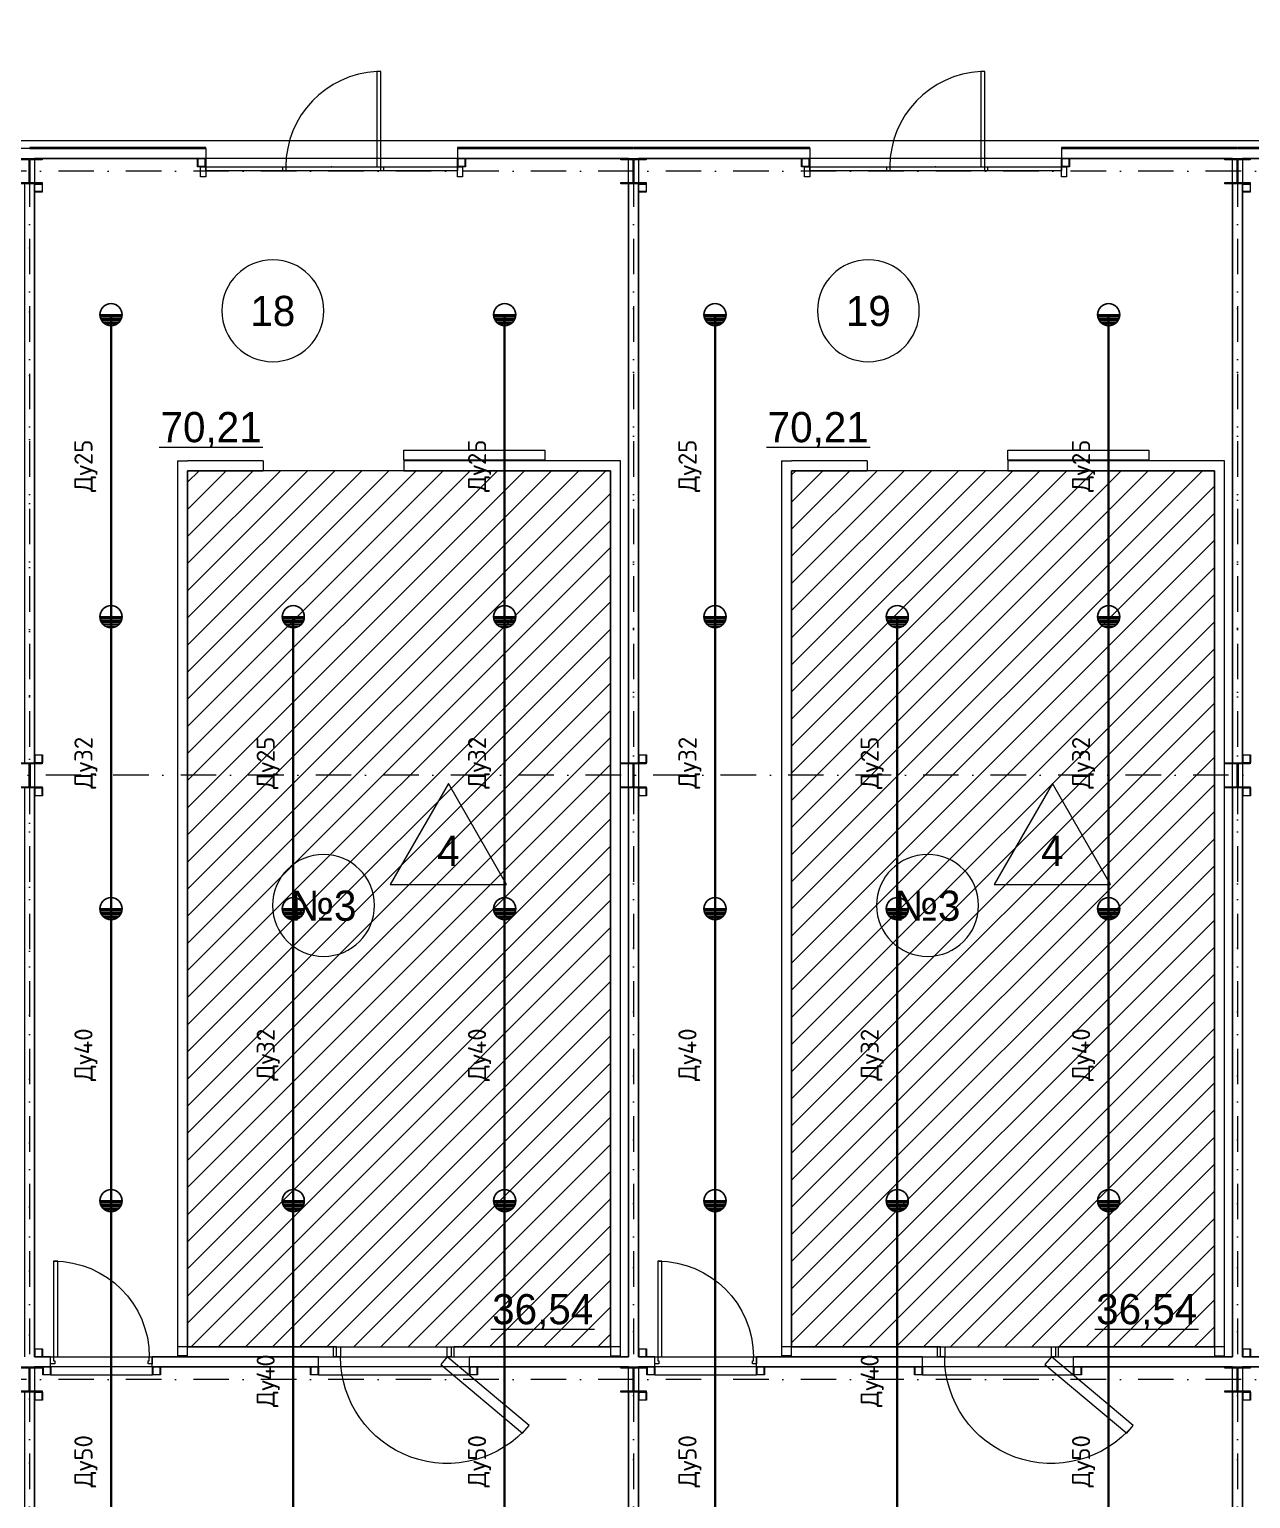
# Model space of a CAD drawing. Header units: millimetres. Extents: x 0 to 2118900, y -20000 to 84100.
# Drawn here: x 477999 to 490130, y 50816 to 65409 of the extents above; entities that cross this region are included whole.
import ezdxf
from ezdxf.enums import TextEntityAlignment as Align

# ---------------------------------------------------------------- set-up
doc = ezdxf.new("R2010")
doc.units = ezdxf.units.MM
for name, pattern in [('Dot & Dashed', [670.277762, 352.777767, -176.388884, 0, -141.111112]), ('Крупный пунктир', [634.99999, 0, -634.99999]), ('Штриховая', [300, 200, -100])]:
    doc.linetypes.add(name, pattern=pattern)
for name, color, linetype, lineweight in [('АР_подоснова', 8, 'Continuous', 13), ('ПТ_В21_расп', 1, 'Continuous', 30), ('ПТ_оросители', 7, 'Continuous', 25), ('ПТ_текст', 7, 'Continuous', 18), ('ПТ_штриховка', 8, 'Continuous', 9)]:
    doc.layers.add(name, color=color, linetype=linetype, lineweight=lineweight)
doc.styles.add('АР_текст_1', font='arial.ttf')
doc.styles.add('ПТ', font='isocpeur.ttf')

# ---------------------------------------------------------------- blocks, each defined once
blk = doc.blocks.new('Разгрузочный тамбур_19_17', base_point=(77625, 38770))
at = {"color": 0, "linetype": 'Continuous', "lineweight": -2}
blk.add_line((77320, 37258), (78350, 37258), dxfattribs=at)
for start, end in [(0, 180), (180, 0)]:
    blk.add_arc((78333, 38614), 506, start, end, dxfattribs=at)
at = {"color": 0, "lineweight": -2, "style": 'АР_текст_1'}
for tag, p in [('ROOM_NUMBER', (78333, 38612)), ('ROOM_AREA', (77835, 37458))]:
    blk.add_attdef(tag, text='', height=300, dxfattribs=at).set_placement(p, align=Align.MIDDLE_CENTER)
blk = doc.blocks.new('Разгрузочный тамбур_18_18', base_point=(71625, 38770))
at = {"color": 0, "linetype": 'Continuous', "lineweight": -2}
blk.add_line((71289, 37258), (72319, 37258), dxfattribs=at)
for start, end in [(0, 180), (180, 0)]:
    blk.add_arc((72417, 38614), 506, start, end, dxfattribs=at)
at = {"color": 0, "lineweight": -2, "style": 'АР_текст_1'}
for tag, p in [('ROOM_NUMBER', (72417, 38612)), ('ROOM_AREA', (71804, 37458))]:
    blk.add_attdef(tag, text='', height=300, dxfattribs=at).set_placement(p, align=Align.MIDDLE_CENTER)
blk = doc.blocks.new('Колонна SHS ГК 270')
at = {"color": 0, "linetype": 'Continuous', "lineweight": -2}
for p, q in [((40, 40), (-40, 40)), ((-40, 40), (-40, -40)), ((-36.4, -36.4), (-36.4, 36.4)), ((-36.4, 36.4), (36.4, 36.4)), ((36.4, 36.4), (36.4, -36.4)), ((40, -40), (40, 40)), ((-40, -40), (40, -40)), ((36.4, -36.4), (-36.4, -36.4))]:
    blk.add_line(p, q, dxfattribs=at)
blk = doc.blocks.new('Труба Квадратного Сечения ГК SHS 27')
at = {"color": 0, "linetype": 'Continuous', "lineweight": -2}
for p, q in [((1250, 40), (0, 40)), ((0, 40), (0, 0)), ((0, 0), (0, -40)), ((2500, 40), (1250, 40)), ((2500, 0), (2500, 40)), ((2500, -40), (2500, 0)), ((0, -40), (1250, -40)), ((1250, -40), (2500, -40))]:
    blk.add_line(p, q, dxfattribs=at)
blk = doc.blocks.new('Труба Квадратного Сечения ГК SHS 27_5')
at = {"color": 0, "linetype": 'Continuous', "lineweight": -2}
for p, q in [((505, 40), (0, 40)), ((0, 40), (0, 0)), ((0, 0), (0, -40)), ((1010, 40), (505, 40)), ((1010, 0), (1010, 40)), ((1010, -40), (1010, 0)), ((0, -40), (505, -40)), ((505, -40), (1010, -40))]:
    blk.add_line(p, q, dxfattribs=at)
blk = doc.blocks.new('Труба Квадратного Сечения ГК SHS 27_6')
at = {"color": 0, "linetype": 'Continuous', "lineweight": -2}
for p, q in [((750, 40), (0, 40)), ((0, 40), (0, 0)), ((0, 0), (0, -40)), ((1500, 40), (750, 40)), ((1500, 0), (1500, 40)), ((1500, -40), (1500, 0)), ((0, -40), (750, -40)), ((750, -40), (1500, -40))]:
    blk.add_line(p, q, dxfattribs=at)
blk = doc.blocks.new('Морозильная камера №3_№3_98', base_point=(73105, 33075))
at = {"color": 0, "linetype": 'Continuous', "lineweight": -2}
for p, q in [((74161, 33919), (73582, 32917)), ((74739, 32917), (74161, 33919)), ((73582, 32917), (74739, 32917)), ((74583, 28498), (75612, 28498))]:
    blk.add_line(p, q, dxfattribs=at)
at = {"color": 0, "linetype": 'Штриховая', "lineweight": -2, "flags": 128}
blk.add_lwpolyline([(71570, 28325), (75770, 28325), (75770, 37025), (71570, 37025)], close=True, dxfattribs=at)
at = {"color": 0, "linetype": 'Continuous', "lineweight": -2}
for start, end in [(0, 180), (180, 0)]:
    blk.add_arc((72921, 32708), 506, start, end, dxfattribs=at)
at = {"color": 0, "lineweight": -2, "style": 'АР_текст_1'}
for tag, p in [('DUMMY_112', (74161, 33251)), ('ROOM_NUMBER', (72921, 32705)), ('ROOM_AREA', (75098, 28698))]:
    blk.add_attdef(tag, text='', height=300, dxfattribs=at).set_placement(p, align=Align.MIDDLE_CENTER)
blk = doc.blocks.new('Морозильная камера №3_№3_99', base_point=(79105, 33075))
at = {"color": 0, "linetype": 'Continuous', "lineweight": -2}
for p, q in [((80161, 33919), (79582, 32917)), ((80739, 32917), (80161, 33919)), ((79582, 32917), (80739, 32917)), ((80583, 28498), (81612, 28498))]:
    blk.add_line(p, q, dxfattribs=at)
at = {"color": 0, "linetype": 'Штриховая', "lineweight": -2, "flags": 128}
blk.add_lwpolyline([(77570, 28325), (81770, 28325), (81770, 37025), (77570, 37025)], close=True, dxfattribs=at)
at = {"color": 0, "linetype": 'Continuous', "lineweight": -2}
for start, end in [(0, 180), (180, 0)]:
    blk.add_arc((78921, 32708), 506, start, end, dxfattribs=at)
at = {"color": 0, "lineweight": -2, "style": 'АР_текст_1'}
for tag, p in [('DUMMY_112', (80161, 33251)), ('ROOM_NUMBER', (78921, 32705)), ('ROOM_AREA', (81098, 28698))]:
    blk.add_attdef(tag, text='', height=300, dxfattribs=at).set_placement(p, align=Align.MIDDLE_CENTER)
blk = doc.blocks.new('Перекрытие_1100', base_point=(-300, -300))
at = {"color": 0, "linetype": 'Continuous', "lineweight": -2, "flags": 128}
blk.add_lwpolyline([(-300, -300), (98301, -300), (98301, 40301), (-300, 40301)], close=True, dxfattribs=at)
blk = doc.blocks.new('Перекрытие_580', base_point=(3875, 43275))
at = {"color": 0, "linetype": 'Continuous', "lineweight": -2, "flags": 128}
blk.add_lwpolyline([(3875, 43275), (94125, 43275), (94125, 40301), (3875, 40301)], close=True, dxfattribs=at)
blk = doc.blocks.new('Однопольная Дверь 27_3')
at = {"color": 0, "linetype": 'Continuous', "lineweight": -2}
for p, q in [((435, 0), (435, 950)), ((435, 950), (475, 950)), ((475, 950), (475, 0)), ((-475, 0), (-505, 0)), ((-505, 0), (-505, -70)), ((-505, -70), (-505, 0)), ((-505, -70), (-505, 0)), ((-475, -40), (-475, 0)), ((475, 0), (435, 0)), ((505, 0), (475, 0)), ((475, 0), (475, -40)), ((505, -70), (505, 0)), ((505, -70), (505, 0)), ((505, -70), (505, 0)), ((-505, -70), (-465, -70)), ((-505, -100), (-505, -70)), ((-465, -40), (-475, -40)), ((-465, -70), (-465, -40)), ((475, -40), (465, -40)), ((465, -40), (465, -70)), ((465, -70), (505, -70)), ((505, -100), (505, -70))]:
    blk.add_line(p, q, dxfattribs=at)
blk.add_arc((475, 0), 950, 90, 180, dxfattribs=at)
blk = doc.blocks.new('Простой Проем Двери')
at = {"color": 0, "linetype": 'Continuous', "lineweight": -2}
for p, q in [((-750, 0), (-750, -100)), ((750, 0), (750, -100))]:
    blk.add_line(p, q, dxfattribs=at)
blk = doc.blocks.new('Стена_109', base_point=(98125, 28125))
at = {"color": 0, "linetype": 'Continuous', "lineweight": -2}
for p, q in [((70210, 28155), (70210, 28225)), ((71220, 28155), (71220, 28225)), ((72870, 28125), (72870, 28225)), ((74370, 28125), (74370, 28225)), ((76211, 28155), (76211, 28225)), ((77221, 28155), (77221, 28225)), ((78871, 28125), (78871, 28225)), ((80371, 28125), (80371, 28225)), ((70210, 28125), (70210, 28155)), ((71220, 28125), (71220, 28155)), ((76211, 28125), (76211, 28155)), ((77221, 28125), (77221, 28155))]:
    blk.add_line(p, q, dxfattribs=at)
at = {"color": 0, "linetype": 'Continuous', "lineweight": -2, "flags": 128}
for points in [[(70210, 28225), (70050, 28225)], [(72870, 28225), (71220, 28225)], [(75950, 28225), (74370, 28225)], [(76211, 28225), (76050, 28225)], [(78871, 28225), (77221, 28225)], [(81950, 28225), (80371, 28225)], [(82211, 28225), (82050, 28225)], [(68370, 28125), (70210, 28125)], [(71220, 28125), (72870, 28125)], [(74370, 28125), (76211, 28125)], [(77221, 28125), (78871, 28125)], [(80371, 28125), (82211, 28125)]]:
    blk.add_lwpolyline(points, dxfattribs=at)
at = {"color": 0, "linetype": 'Continuous', "lineweight": -2, "xscale": -1, "zscale": 1000}
for p in [(70715, 28225), (76716, 28225)]:
    blk.add_blockref('Однопольная Дверь 27_3', p, dxfattribs=at)
at = {"color": 0, "linetype": 'Continuous', "lineweight": -2, "zscale": 1000, "rotation": 180}
for p in [(73620, 28125), (79621, 28125)]:
    blk.add_blockref('Простой Проем Двери', p, dxfattribs=at)
blk = doc.blocks.new('Стена_112', base_point=(82000, 22125))
at = {"color": 0, "linetype": 'Continuous', "lineweight": -2, "flags": 128}
for points in [[(82050, 27875), (81950, 27875)], [(81950, 27875), (81950, 24275)], [(82050, 24275), (82050, 27875)], [(81950, 24175), (81950, 22125)], [(82050, 22125), (82050, 24175)], [(81950, 22125), (82050, 22125)]]:
    blk.add_lwpolyline(points, dxfattribs=at)
blk = doc.blocks.new('Стена_122', base_point=(77470, 37125))
at = {"color": 0, "linetype": 'Continuous', "lineweight": -2}
for p, q in [((77470, 28235), (77470, 28225)), ((77470, 28225), (77570, 28225)), ((77570, 28225), (77570, 28235))]:
    blk.add_line(p, q, dxfattribs=at)
at = {"color": 0, "linetype": 'Continuous', "lineweight": -2, "flags": 128}
for points in [[(77470, 37125), (77570, 37125)], [(77470, 37125), (77470, 28235)], [(77570, 28235), (77570, 37025)], [(77570, 28235), (77470, 28235)]]:
    blk.add_lwpolyline(points, dxfattribs=at)
blk = doc.blocks.new('Стена_123', base_point=(81870, 28225))
at = {"color": 0, "linetype": 'Continuous', "lineweight": -2}
for p, q in [((81770, 28235), (81770, 28225)), ((81770, 28225), (81870, 28225)), ((81870, 28225), (81870, 28235))]:
    blk.add_line(p, q, dxfattribs=at)
at = {"color": 0, "linetype": 'Continuous', "lineweight": -2, "flags": 128}
for points in [[(81870, 37125), (81770, 37125)], [(81870, 28235), (81870, 37125)], [(81770, 37025), (81770, 28235)], [(81770, 28235), (81870, 28235)]]:
    blk.add_lwpolyline(points, dxfattribs=at)
blk = doc.blocks.new('Стена_124', base_point=(70000, 22125))
at = {"color": 0, "linetype": 'Continuous', "lineweight": -2, "flags": 128}
for points in [[(70050, 27875), (69950, 27875)], [(69950, 27875), (69950, 24275)], [(70050, 24275), (70050, 27875)], [(69950, 24175), (69950, 22125)], [(70050, 22125), (70050, 24175)], [(69950, 22125), (70050, 22125)]]:
    blk.add_lwpolyline(points, dxfattribs=at)
blk = doc.blocks.new('Стена_125', base_point=(71470, 37125))
at = {"color": 0, "linetype": 'Continuous', "lineweight": -2}
for p, q in [((71470, 28235), (71470, 28225)), ((71470, 28225), (71570, 28225)), ((71570, 28225), (71570, 28235))]:
    blk.add_line(p, q, dxfattribs=at)
at = {"color": 0, "linetype": 'Continuous', "lineweight": -2, "flags": 128}
for points in [[(71470, 37125), (71570, 37125)], [(71470, 37125), (71470, 28235)], [(71570, 28235), (71570, 37025)], [(71570, 28235), (71470, 28235)]]:
    blk.add_lwpolyline(points, dxfattribs=at)
blk = doc.blocks.new('Стена_126', base_point=(75870, 28225))
at = {"color": 0, "linetype": 'Continuous', "lineweight": -2}
for p, q in [((75770, 28235), (75770, 28225)), ((75770, 28225), (75870, 28225)), ((75870, 28225), (75870, 28235))]:
    blk.add_line(p, q, dxfattribs=at)
at = {"color": 0, "linetype": 'Continuous', "lineweight": -2, "flags": 128}
for points in [[(75870, 37125), (75770, 37125)], [(75870, 28235), (75870, 37125)], [(75770, 37025), (75770, 28235)], [(75770, 28235), (75870, 28235)]]:
    blk.add_lwpolyline(points, dxfattribs=at)
blk = doc.blocks.new('Стена_137', base_point=(76000, 22125))
at = {"color": 0, "linetype": 'Continuous', "lineweight": -2, "flags": 128}
for points in [[(76050, 27875), (75950, 27875)], [(75950, 27875), (75950, 24275)], [(76050, 24275), (76050, 27875)], [(75950, 24175), (75950, 22125)], [(76050, 22125), (76050, 24175)], [(75950, 22125), (76050, 22125)]]:
    blk.add_lwpolyline(points, dxfattribs=at)
blk = doc.blocks.new('Стена_214', base_point=(83750, 40225))
at = {"color": 0, "linetype": 'Continuous', "lineweight": -2, "flags": 128}
for points in [[(83750, 40235), (82003, 40235)], [(82003, 40235), (82003, 40225)], [(82003, 40225), (83750, 40225)], [(83750, 40225), (83750, 40235)]]:
    blk.add_lwpolyline(points, dxfattribs=at)
blk = doc.blocks.new('Стена_216', base_point=(77750, 40225))
at = {"color": 0, "linetype": 'Continuous', "lineweight": -2, "flags": 128}
for points in [[(77750, 40235), (76003, 40235)], [(76003, 40235), (76003, 40225)], [(76003, 40225), (77750, 40225)], [(77750, 40225), (77750, 40235)]]:
    blk.add_lwpolyline(points, dxfattribs=at)
blk = doc.blocks.new('Стена_217', base_point=(77750, 40225))
at = {"color": 0, "linetype": 'Continuous', "lineweight": -2, "flags": 128}
for points in [[(77750, 40235), (76003, 40235)], [(76003, 40235), (76003, 40225)], [(76003, 40225), (77750, 40225)], [(77750, 40225), (77750, 40235)]]:
    blk.add_lwpolyline(points, dxfattribs=at)
blk = doc.blocks.new('Стена_218', base_point=(80250, 40225))
at = {"color": 0, "linetype": 'Continuous', "lineweight": -2, "flags": 128}
for points in [[(81997, 40235), (80250, 40235)], [(80250, 40235), (80250, 40225)], [(80250, 40225), (81997, 40225)], [(81997, 40225), (81997, 40235)]]:
    blk.add_lwpolyline(points, dxfattribs=at)
blk = doc.blocks.new('Стена_219', base_point=(80250, 40225))
at = {"color": 0, "linetype": 'Continuous', "lineweight": -2, "flags": 128}
for points in [[(81997, 40235), (80250, 40235)], [(80250, 40235), (80250, 40225)], [(80250, 40225), (81997, 40225)], [(81997, 40225), (81997, 40235)]]:
    blk.add_lwpolyline(points, dxfattribs=at)
blk = doc.blocks.new('Стена_2200', base_point=(71750, 40225))
at = {"color": 0, "linetype": 'Continuous', "lineweight": -2, "flags": 128}
for points in [[(71750, 40235), (70003, 40235)], [(70003, 40235), (70003, 40225)], [(70003, 40225), (71750, 40225)], [(71750, 40225), (71750, 40235)]]:
    blk.add_lwpolyline(points, dxfattribs=at)
blk = doc.blocks.new('Стена_221', base_point=(71750, 40225))
at = {"color": 0, "linetype": 'Continuous', "lineweight": -2, "flags": 128}
for points in [[(71750, 40235), (70003, 40235)], [(70003, 40235), (70003, 40225)], [(70003, 40225), (71750, 40225)], [(71750, 40225), (71750, 40235)]]:
    blk.add_lwpolyline(points, dxfattribs=at)
blk = doc.blocks.new('Стена_222', base_point=(74250, 40225))
at = {"color": 0, "linetype": 'Continuous', "lineweight": -2, "flags": 128}
for points in [[(75997, 40235), (74250, 40235)], [(74250, 40235), (74250, 40225)], [(74250, 40225), (75997, 40225)], [(75997, 40225), (75997, 40235)]]:
    blk.add_lwpolyline(points, dxfattribs=at)
blk = doc.blocks.new('Стена_223', base_point=(74250, 40225))
at = {"color": 0, "linetype": 'Continuous', "lineweight": -2, "flags": 128}
for points in [[(75997, 40235), (74250, 40235)], [(74250, 40235), (74250, 40225)], [(74250, 40225), (75997, 40225)], [(75997, 40225), (75997, 40235)]]:
    blk.add_lwpolyline(points, dxfattribs=at)
blk = doc.blocks.new('Наружная Раздвижная Дверь 27')
at = {"color": 0, "linetype": 'Continuous', "lineweight": -2}
for p, q in [((-700, 0), (-700, -100)), ((700, 105), (2100, 105)), ((700, 5), (700, 105)), ((2100, 5), (700, 5)), ((700, 0), (700, -100)), ((2100, 105), (2100, 5))]:
    blk.add_line(p, q, dxfattribs=at)
blk = doc.blocks.new('Стена_274', base_point=(81870, 37125))
at = {"color": 0, "linetype": 'Continuous', "lineweight": -2}
for p, q in [((78320, 37125), (78320, 37025)), ((79720, 37125), (79720, 37025))]:
    blk.add_line(p, q, dxfattribs=at)
at = {"color": 0, "linetype": 'Continuous', "lineweight": -2, "flags": 128}
for points in [[(78320, 37125), (77570, 37125)], [(81770, 37125), (79720, 37125)], [(77570, 37025), (78320, 37025)], [(79720, 37025), (81770, 37025)]]:
    blk.add_lwpolyline(points, dxfattribs=at)
at = {"color": 0, "linetype": 'Continuous', "lineweight": -2, "zscale": 1000}
blk.add_blockref('Наружная Раздвижная Дверь 27', (79020, 37125), dxfattribs=at)
blk = doc.blocks.new('Стена_275', base_point=(75870, 37125))
at = {"color": 0, "linetype": 'Continuous', "lineweight": -2}
for p, q in [((72320, 37125), (72320, 37025)), ((73720, 37125), (73720, 37025))]:
    blk.add_line(p, q, dxfattribs=at)
at = {"color": 0, "linetype": 'Continuous', "lineweight": -2, "flags": 128}
for points in [[(72320, 37125), (71570, 37125)], [(75770, 37125), (73720, 37125)], [(71570, 37025), (72320, 37025)], [(73720, 37025), (75770, 37025)]]:
    blk.add_lwpolyline(points, dxfattribs=at)
at = {"color": 0, "linetype": 'Continuous', "lineweight": -2, "zscale": 1000}
blk.add_blockref('Наружная Раздвижная Дверь 27', (73020, 37125), dxfattribs=at)
blk = doc.blocks.new('Однопольная Дверь 27_4')
at = {"color": 0, "linetype": 'Continuous', "lineweight": -2}
for p, q in [((466, 77), (1278, 758)), ((1278, 758), (1342, 681)), ((1342, 681), (530, 0)), ((-570, 0), (-600, 0)), ((-600, 0), (-600, -100)), ((-600, 0), (-600, -100)), ((-600, 0), (-600, -100)), ((-530, 0), (-570, 0)), ((-570, 0), (-570, -100)), ((-530, -100), (-530, 0)), ((530, 0), (466, 77)), ((570, 0), (530, 0)), ((530, 0), (530, -100)), ((570, 0), (600, 0)), ((570, -100), (570, 0)), ((600, 0), (600, -100)), ((600, 0), (600, -100)), ((600, 0), (600, -100)), ((-570, -100), (-600, -100)), ((-570, -100), (-530, -100)), ((530, -100), (570, -100)), ((570, -100), (600, -100))]:
    blk.add_line(p, q, dxfattribs=at)
blk.add_arc((530, 0), 1060, 40, 180, dxfattribs=at)
blk = doc.blocks.new('Стена_283', base_point=(71470, 28225))
at = {"color": 0, "linetype": 'Continuous', "lineweight": -2}
for p, q in [((73020, 28225), (73020, 28325)), ((74220, 28225), (74220, 28325))]:
    blk.add_line(p, q, dxfattribs=at)
at = {"color": 0, "linetype": 'Continuous', "lineweight": -2, "flags": 128}
for points in [[(73020, 28325), (71470, 28325)], [(71470, 28325), (71470, 28225)], [(75870, 28325), (74220, 28325)], [(75870, 28225), (75870, 28325)], [(71470, 28225), (73020, 28225)], [(74220, 28225), (75870, 28225)]]:
    blk.add_lwpolyline(points, dxfattribs=at)
at = {"color": 0, "linetype": 'Continuous', "lineweight": -2, "xscale": -0.9999999999999999, "zscale": 1000, "rotation": 180.0000009037798}
blk.add_blockref('Однопольная Дверь 27_4', (73620, 28225), dxfattribs=at)
blk = doc.blocks.new('Стена_287', base_point=(77470, 28225))
at = {"color": 0, "linetype": 'Continuous', "lineweight": -2}
for p, q in [((79021, 28225), (79021, 28325)), ((80221, 28225), (80221, 28325))]:
    blk.add_line(p, q, dxfattribs=at)
at = {"color": 0, "linetype": 'Continuous', "lineweight": -2, "flags": 128}
for points in [[(79021, 28325), (77470, 28325)], [(77470, 28325), (77470, 28225)], [(81870, 28325), (80221, 28325)], [(81870, 28225), (81870, 28325)], [(77470, 28225), (79021, 28225)], [(80221, 28225), (81870, 28225)]]:
    blk.add_lwpolyline(points, dxfattribs=at)
at = {"color": 0, "linetype": 'Continuous', "lineweight": -2, "xscale": -0.9999999999999999, "zscale": 1000, "rotation": 180.0000009037798}
blk.add_blockref('Однопольная Дверь 27_4', (79621, 28225), dxfattribs=at)
blk = doc.blocks.new('Стена_361', base_point=(83750, 40225))
at = {"color": 0, "linetype": 'Continuous', "lineweight": -2, "flags": 128}
for points in [[(83750, 40235), (82003, 40235)], [(82003, 40235), (82003, 40225)], [(82003, 40225), (83750, 40225)], [(83750, 40225), (83750, 40235)]]:
    blk.add_lwpolyline(points, dxfattribs=at)
blk = doc.blocks.new('Стена_363', base_point=(82000, 34125))
at = {"color": 0, "linetype": 'Continuous', "lineweight": -2, "flags": 128}
for points in [[(82050, 39875), (81950, 39875)], [(81950, 39875), (81950, 34125)], [(82050, 34125), (82050, 39875)], [(81950, 34125), (82050, 34125)]]:
    blk.add_lwpolyline(points, dxfattribs=at)
blk = doc.blocks.new('Стена_371', base_point=(76000, 34125))
at = {"color": 0, "linetype": 'Continuous', "lineweight": -2, "flags": 128}
for points in [[(76050, 39875), (75950, 39875)], [(75950, 39875), (75950, 34125)], [(76050, 34125), (76050, 39875)], [(75950, 34125), (76050, 34125)]]:
    blk.add_lwpolyline(points, dxfattribs=at)
blk = doc.blocks.new('Стена_374', base_point=(70000, 34125))
at = {"color": 0, "linetype": 'Continuous', "lineweight": -2, "flags": 128}
for points in [[(70050, 39875), (69950, 39875)], [(69950, 39875), (69950, 34125)], [(70050, 34125), (70050, 39875)], [(69950, 34125), (70050, 34125)]]:
    blk.add_lwpolyline(points, dxfattribs=at)
blk = doc.blocks.new('Стена_375', base_point=(82000, 28125))
at = {"color": 0, "linetype": 'Continuous', "lineweight": -2, "flags": 128}
for points in [[(82050, 33875), (81950, 33875)], [(81950, 33875), (81950, 28225)], [(82050, 28225), (82050, 33875)]]:
    blk.add_lwpolyline(points, dxfattribs=at)
blk = doc.blocks.new('Стена_381', base_point=(76000, 28125))
at = {"color": 0, "linetype": 'Continuous', "lineweight": -2, "flags": 128}
for points in [[(76050, 33875), (75950, 33875)], [(75950, 33875), (75950, 28225)], [(76050, 28225), (76050, 33875)]]:
    blk.add_lwpolyline(points, dxfattribs=at)
blk = doc.blocks.new('Стена_384', base_point=(70000, 28125))
at = {"color": 0, "linetype": 'Continuous', "lineweight": -2, "flags": 128}
for points in [[(70050, 33875), (69950, 33875)], [(69950, 33875), (69950, 28225)], [(70050, 28225), (70050, 33875)]]:
    blk.add_lwpolyline(points, dxfattribs=at)
blk = doc.blocks.new('Колонна Универсальная 27')
at = {"color": 0, "linetype": 'Continuous', "lineweight": -2}
for p, q in [((125, 125), (-125, 125)), ((-125, 125), (-125, 113)), ((-125, 113), (-4, 113)), ((-4, 113), (-4, -113)), ((4, -113), (4, 113)), ((4, 113), (125, 113)), ((125, 113), (125, 125)), ((-4, -113), (-125, -113)), ((-125, -113), (-125, -125)), ((-125, -125), (125, -125)), ((125, -113), (4, -113)), ((125, -125), (125, -113))]:
    blk.add_line(p, q, dxfattribs=at)
blk = doc.blocks.new('Двутавp К 26020-83 27_2')
at = {"color": 0, "linetype": 'Крупный пунктир', "lineweight": -2}
blk.add_line((0, 0), (17750, 0), dxfattribs=at)
blk = doc.blocks.new('Двутавp К 26020-83 27_4')
at = {"color": 0, "linetype": 'Крупный пунктир', "lineweight": -2}
blk.add_line((0, 0), (39750, 0), dxfattribs=at)
blk = doc.blocks.new('Ворота Гаражные Раздвижные Вертикальные 27')
at = {"color": 0, "linetype": 'Continuous', "lineweight": -2}
for p, q in [((-1250, 180), (-1250, 80)), ((1250, 180), (1250, 80)), ((-1250, 0), (-1300, 0)), ((-1300, 0), (-1300, -100)), ((1250, 0), (-1250, 0)), ((-1250, 0), (-1250, -40)), ((-1250, -100), (-1250, 0)), ((1250, -40), (1250, 0)), ((1300, 0), (1250, 0)), ((1250, 0), (1250, -100)), ((1300, -100), (1300, 0)), ((-1300, -100), (-1250, -100)), ((-1250, -40), (1250, -40)), ((1250, -100), (1300, -100))]:
    blk.add_line(p, q, dxfattribs=at)
blk.add_point((0, 0), dxfattribs=at)
blk.add_point((0, 0), dxfattribs=at)
blk.add_point((0, 0), dxfattribs=at)
blk.add_point((0, 0), dxfattribs=at)
blk = doc.blocks.new('Стена_416', base_point=(-125, 40125))
at = {"color": 0, "linetype": 'Continuous', "lineweight": -2}
for p, q in [((71750, 40225), (71750, 40125)), ((74250, 40225), (74250, 40125)), ((77750, 40225), (77750, 40125)), ((80250, 40225), (80250, 40125))]:
    blk.add_line(p, q, dxfattribs=at)
at = {"color": 0, "linetype": 'Continuous', "lineweight": -2, "flags": 128}
for points in [[(71750, 40225), (68250, 40225)], [(77750, 40225), (74250, 40225)], [(83750, 40225), (80250, 40225)], [(68300, 40125), (71700, 40125)], [(74300, 40125), (77700, 40125)], [(80300, 40125), (83700, 40125)]]:
    blk.add_lwpolyline(points, dxfattribs=at)
at = {"color": 0, "linetype": 'Continuous', "lineweight": -2}
for p in [(73000, 40045), (73000, 40045), (79000, 40045), (79000, 40045)]:
    blk.add_point(p, dxfattribs=at)
at = {"color": 0, "linetype": 'Continuous', "lineweight": -2, "xscale": -1, "zscale": 1000}
for p in [(73000, 40045), (79000, 40045)]:
    blk.add_blockref('Ворота Гаражные Раздвижные Вертикальные 27', p, dxfattribs=at)
blk = doc.blocks.new('Стандартный Маркер Сетки_40')
at = {"color": 0, "linetype": 'Dot & Dashed', "lineweight": -2}
for q in [(55187, 0), (0, 0)]:
    blk.add_line((0, 0), q, dxfattribs=at)
at = {"color": 0, "lineweight": -2, "style": 'АР_текст_1'}
blk.add_attdef('AC_MarkerText_1', text='', height=300, rotation=90, dxfattribs=at).set_placement((55368, -69), align=Align.TOP_CENTER)
blk = doc.blocks.new('AR_F1')
at = {"layer": 'АР_подоснова', "linetype": 'Continuous'}
for p, q in [((73490, 40989), (73450, 40989)), ((73450, 40989), (73450, 40043)), ((73490, 40043), (73490, 40989)), ((79490, 40989), (79450, 40989)), ((79450, 40989), (79450, 40043)), ((79490, 40043), (79490, 40989)), ((72518, 40045), (72546, 40045)), ((72518, 40005), (72518, 40045)), ((72546, 40005), (72518, 40005)), ((72546, 40045), (72546, 40005)), ((73450, 40043), (73490, 40043)), ((73490, 40045), (73518, 40045)), ((73490, 40005), (73490, 40045)), ((73518, 40005), (73490, 40005)), ((73518, 40045), (73518, 40005)), ((78518, 40045), (78546, 40045)), ((78518, 40005), (78518, 40045)), ((78546, 40005), (78518, 40005)), ((78546, 40045), (78546, 40005)), ((79450, 40043), (79490, 40043)), ((79490, 40045), (79518, 40045)), ((79490, 40005), (79490, 40045)), ((79518, 40005), (79490, 40005)), ((79518, 40045), (79518, 40005))]:
    blk.add_line(p, q, dxfattribs=at)
at = {"layer": 'АР_подоснова', "linetype": 'Dot & Dashed'}
for p, q in [((98125, 40000), (-4800, 40000)), ((98000, 34000), (-4800, 34000)), ((98125, 28000), (-4800, 28000))]:
    blk.add_line(p, q, dxfattribs=at)
at = {"layer": 'АР_подоснова', "linetype": 'Continuous', "flags": 128}
for points in [[(70050, 28225), (71470, 28225), (75870, 28225), (75950, 28225), (75950, 40125), (70050, 40125)], [(77470, 28225), (81870, 28225), (81950, 28225), (81950, 40125), (76050, 40125), (76050, 28225)], [(82050, 28225), (83470, 28225), (87870, 28225), (87950, 28225), (87950, 40125), (82050, 40125)], [(71570, 28325), (75770, 28325), (75770, 37025), (71570, 37025)], [(77570, 28325), (81770, 28325), (81770, 37025), (77570, 37025)], [(75950, 24275), (75950, 28125), (70050, 28125), (70050, 24275)], [(76050, 28125), (76050, 24275), (81950, 24275), (81950, 28125)], [(87950, 28125), (82050, 28125), (82050, 24275), (87950, 24275)]]:
    blk.add_lwpolyline(points, close=True, dxfattribs=at)
at = {"layer": 'АР_подоснова', "linetype": 'Continuous'}
for centre in [(73495, 40041), (79495, 40041)]:
    blk.add_arc(centre, 949, 92.6952, 179.7847, dxfattribs=at)
for name, p in [('Перекрытие_580', (3875, 43275)), ('Перекрытие_1100', (-300, -300))]:
    blk.add_blockref(name, p, dxfattribs=at)
at = {"layer": 'АР_подоснова'}
for name, p in [('Стена_416', (-125, 40125)), ('Стена_2200', (71750, 40225)), ('Стена_221', (71750, 40225)), ('Стена_222', (74250, 40225)), ('Стена_223', (74250, 40225)), ('Стена_216', (77750, 40225)), ('Стена_217', (77750, 40225)), ('Стена_218', (80250, 40225)), ('Стена_219', (80250, 40225)), ('Стена_214', (83750, 40225)), ('Стена_361', (83750, 40225)), ('Стена_374', (70000, 34125)), ('Стена_371', (76000, 34125)), ('Стена_363', (82000, 34125)), ('Стена_275', (75870, 37125)), ('Стена_274', (81870, 37125)), ('Стена_125', (71470, 37125)), ('Стена_126', (75870, 28225)), ('Стена_122', (77470, 37125)), ('Стена_123', (81870, 28225)), ('Стена_384', (70000, 28125)), ('Стена_381', (76000, 28125)), ('Стена_375', (82000, 28125)), ('Стена_109', (98125, 28125)), ('Стена_283', (71470, 28225)), ('Стена_287', (77470, 28225)), ('Стена_124', (70000, 22125)), ('Стена_137', (76000, 22125)), ('Стена_112', (82000, 22125))]:
    blk.add_blockref(name, p, dxfattribs=at)
at = {"layer": 'АР_подоснова', "linetype": 'Continuous', "zscale": 1000}
for name, p, rotation in [('Стандартный Маркер Сетки_40', (70000, 40000), 270), ('Стандартный Маркер Сетки_40', (76000, 40000), 270), ('Стандартный Маркер Сетки_40', (82000, 40000), 270), ('Двутавp К 26020-83 27_4', (70000, 39875), 270), ('Колонна SHS ГК 270', (70090, 39835), 180), ('Двутавp К 26020-83 27_2', (76000, 22125), 90), ('Колонна SHS ГК 270', (76090, 39835), 180), ('Двутавp К 26020-83 27_2', (82000, 22125), 90), ('Колонна SHS ГК 270', (82090, 39835), 180), ('Труба Квадратного Сечения ГК SHS 27_6', (74370, 28085), 180), ('Труба Квадратного Сечения ГК SHS 27_6', (80371, 28085), 180)]:
    blk.add_blockref(name, p, dxfattribs=dict(at, rotation=rotation))
at = {"layer": 'АР_подоснова', "linetype": 'Continuous', "xscale": -1, "zscale": 1000}
for name, p in [('Колонна Универсальная 27', (70000, 40000)), ('Колонна SHS ГК 270', (71710, 40085)), ('Колонна SHS ГК 270', (74290, 40085)), ('Колонна Универсальная 27', (76000, 40000)), ('Колонна SHS ГК 270', (77710, 40085)), ('Колонна SHS ГК 270', (80290, 40085)), ('Колонна Универсальная 27', (82000, 40000)), ('Колонна SHS ГК 270', (70090, 34165)), ('Колонна SHS ГК 270', (76090, 34165)), ('Колонна SHS ГК 270', (82090, 34165)), ('Колонна Универсальная 27', (70001, 34000)), ('Колонна Универсальная 27', (76000, 34000)), ('Колонна Универсальная 27', (82001, 34000)), ('Колонна SHS ГК 270', (70090, 33835)), ('Колонна SHS ГК 270', (76090, 33835)), ('Колонна SHS ГК 270', (82090, 33835)), ('Колонна SHS ГК 270', (70090, 28265)), ('Колонна SHS ГК 270', (76090, 28265)), ('Колонна SHS ГК 270', (82090, 28265)), ('Колонна Универсальная 27', (70000, 28000)), ('Колонна SHS ГК 270', (70171, 28085)), ('Колонна SHS ГК 270', (71261, 28085)), ('Колонна Универсальная 27', (76000, 28000)), ('Колонна SHS ГК 270', (76171, 28085)), ('Колонна SHS ГК 270', (77261, 28085)), ('Колонна Универсальная 27', (82000, 28000)), ('Колонна SHS ГК 270', (70090, 27835)), ('Колонна SHS ГК 270', (76090, 27835)), ('Колонна SHS ГК 270', (82090, 27835))]:
    blk.add_blockref(name, p, dxfattribs=at)
at = {"layer": 'АР_подоснова', "linetype": 'Continuous', "zscale": 1000}
for name, p in [('Труба Квадратного Сечения ГК SHS 27', (71750, 40085)), ('Труба Квадратного Сечения ГК SHS 27', (77750, 40085)), ('Труба Квадратного Сечения ГК SHS 27_5', (70211, 28085)), ('Труба Квадратного Сечения ГК SHS 27_5', (76211, 28085))]:
    blk.add_blockref(name, p, dxfattribs=at)
at = {"layer": 'АР_подоснова', "linetype": 'Continuous'}
ref = blk.add_blockref('Разгрузочный тамбур_18_18', (71625, 38770), dxfattribs=at)
ref.add_attrib('ROOM_NUMBER', '18', dxfattribs={"layer": '0', "color": 0, "lineweight": 9, "height": 300}).set_placement((72417, 38612), align=Align.MIDDLE_CENTER)
ref.add_attrib('ROOM_AREA', '70,21', dxfattribs={"layer": '0', "color": 0, "lineweight": 9, "height": 300}).set_placement((71804, 37458), align=Align.MIDDLE_CENTER)
ref = blk.add_blockref('Разгрузочный тамбур_19_17', (77625, 38770), dxfattribs=at)
ref.add_attrib('ROOM_NUMBER', '19', dxfattribs={"layer": '0', "color": 0, "lineweight": 9, "height": 300}).set_placement((78333, 38612), align=Align.MIDDLE_CENTER)
ref.add_attrib('ROOM_AREA', '70,21', dxfattribs={"layer": '0', "color": 0, "lineweight": 9, "height": 300}).set_placement((77835, 37458), align=Align.MIDDLE_CENTER)
ref = blk.add_blockref('Морозильная камера №3_№3_98', (73105, 33075), dxfattribs=at)
ref.add_attrib('ROOM_NUMBER', '№3', dxfattribs={"layer": '0', "color": 0, "lineweight": 9, "height": 300}).set_placement((72921, 32705), align=Align.MIDDLE_CENTER)
ref.add_attrib('ROOM_AREA', '36,54', dxfattribs={"layer": '0', "color": 0, "lineweight": 9, "height": 300}).set_placement((75098, 28698), align=Align.MIDDLE_CENTER)
ref.add_attrib('DUMMY_112', '4', dxfattribs={"layer": '0', "color": 0, "lineweight": 9, "height": 300}).set_placement((74161, 33251), align=Align.MIDDLE_CENTER)
ref = blk.add_blockref('Морозильная камера №3_№3_99', (79105, 33075), dxfattribs=at)
ref.add_attrib('ROOM_NUMBER', '№3', dxfattribs={"layer": '0', "color": 0, "lineweight": 9, "height": 300}).set_placement((78921, 32705), align=Align.MIDDLE_CENTER)
ref.add_attrib('ROOM_AREA', '36,54', dxfattribs={"layer": '0', "color": 0, "lineweight": 9, "height": 300}).set_placement((81098, 28698), align=Align.MIDDLE_CENTER)
ref.add_attrib('DUMMY_112', '4', dxfattribs={"layer": '0', "color": 0, "lineweight": 9, "height": 300}).set_placement((80161, 33251), align=Align.MIDDLE_CENTER)
at = {"layer": 'АР_подоснова', "linetype": 'Continuous', "xscale": -1, "zscale": 1000, "rotation": 180}
for p in [(72830, 28085), (74410, 28085), (78831, 28085), (80411, 28085)]:
    blk.add_blockref('Колонна SHS ГК 270', p, dxfattribs=at)
blk = doc.blocks.new('SPR_DN')
for p, q in [((-1.1, 0), (1.1, 0)), ((-1.08, -0.18), (1.08, -0.18)), ((-1.04, -0.37), (1.04, -0.37)), ((-0.95, -0.55), (0.95, -0.55)), ((-0.82, -0.73), (0.82, -0.73)), ((-0.61, -0.92), (0.61, -0.92))]:
    blk.add_line(p, q)
blk.add_circle((0, 0), 1.1)

msp = doc.modelspace()

# ---------------------------------------------------------------- hatches: boundary and pattern name
at = {"layer": 'ПТ_штриховка'}
h = msp.add_hatch(dxfattribs=at)
h.set_pattern_fill('ANSI31', color=8, scale=60)
h.paths.add_polyline_path([(479570, 52325), (483770, 52325), (483770, 61025), (479570, 61025)])
h = msp.add_hatch(dxfattribs=at)
h.set_pattern_fill('ANSI31', color=8, scale=60)
h.paths.add_polyline_path([(485570, 52325), (489770, 52325), (489770, 61025), (485570, 61025)])

# ---------------------------------------------------------------- linework, layer by layer
at = {"layer": 'ПТ_В21_расп'}
for p, q in [((478810, 59575), (478810, 62575)), ((482720, 59575), (482720, 62575)), ((484810, 59575), (484810, 62575)), ((488720, 59575), (488720, 62575)), ((478810, 56675), (478810, 59575)), ((480620, 56675), (480620, 59575)), ((482720, 56675), (482720, 59575)), ((484810, 56675), (484810, 59575)), ((486620, 56675), (486620, 59575)), ((488720, 56675), (488720, 59575)), ((478810, 53775), (478810, 56675)), ((480620, 53775), (480620, 56675)), ((482720, 53775), (482720, 56675)), ((484810, 53775), (484810, 56675)), ((486620, 53775), (486620, 56675)), ((488720, 53775), (488720, 56675)), ((478810, 50200), (478810, 53775)), ((480620, 50200), (480620, 53775)), ((482720, 50200), (482720, 53775)), ((484810, 50200), (484810, 53775)), ((486620, 50200), (486620, 53775)), ((488720, 50200), (488720, 53775))]:
    msp.add_line(p, q, dxfattribs=at)

# ---------------------------------------------------------------- block references
at = {"layer": 'АР_подоснова'}
msp.add_blockref('AR_F1', (408000, 24000), dxfattribs=at)
at = {"layer": 'ПТ_оросители', "xscale": 100, "yscale": 100}
for p in [(478810, 62575), (482720, 62575), (484810, 62575), (488720, 62575), (478810, 59575), (480620, 59575), (482720, 59575), (484810, 59575), (486620, 59575), (488720, 59575), (478810, 56675), (480620, 56675), (482720, 56675), (484810, 56675), (486620, 56675), (488720, 56675), (478810, 53775), (480620, 53775), (482720, 53775), (484810, 53775), (486620, 53775), (488720, 53775)]:
    msp.add_blockref('SPR_DN', p, dxfattribs=at)

# ---------------------------------------------------------------- texts
at = {"layer": 'ПТ_текст', "style": 'ПТ'}
for s, p in [('Ду25', (478680, 61075)), ('Ду25', (482590, 61075)), ('Ду25', (484680, 61075)), ('Ду25', (488590, 61075)), ('Ду32', (478680, 58125)), ('Ду32', (482590, 58125)), ('Ду32', (484680, 58125)), ('Ду32', (488590, 58125)), ('Ду25', (480490, 58125)), ('Ду25', (486490, 58125)), ('Ду40', (478680, 55225)), ('Ду32', (480490, 55225)), ('Ду40', (482590, 55225)), ('Ду40', (484680, 55225)), ('Ду32', (486490, 55225)), ('Ду40', (488590, 55225)), ('Ду40', (480490, 51987.5)), ('Ду40', (486490, 51987.5)), ('Ду50', (478680, 51187.5)), ('Ду50', (482590, 51187.5)), ('Ду50', (484680, 51187.5)), ('Ду50', (488590, 51187.5))]:
    msp.add_text(s, height=180, rotation=90, dxfattribs=at).set_placement(p, align=Align.BOTTOM_CENTER)

doc.saveas('drawing.dxf')
